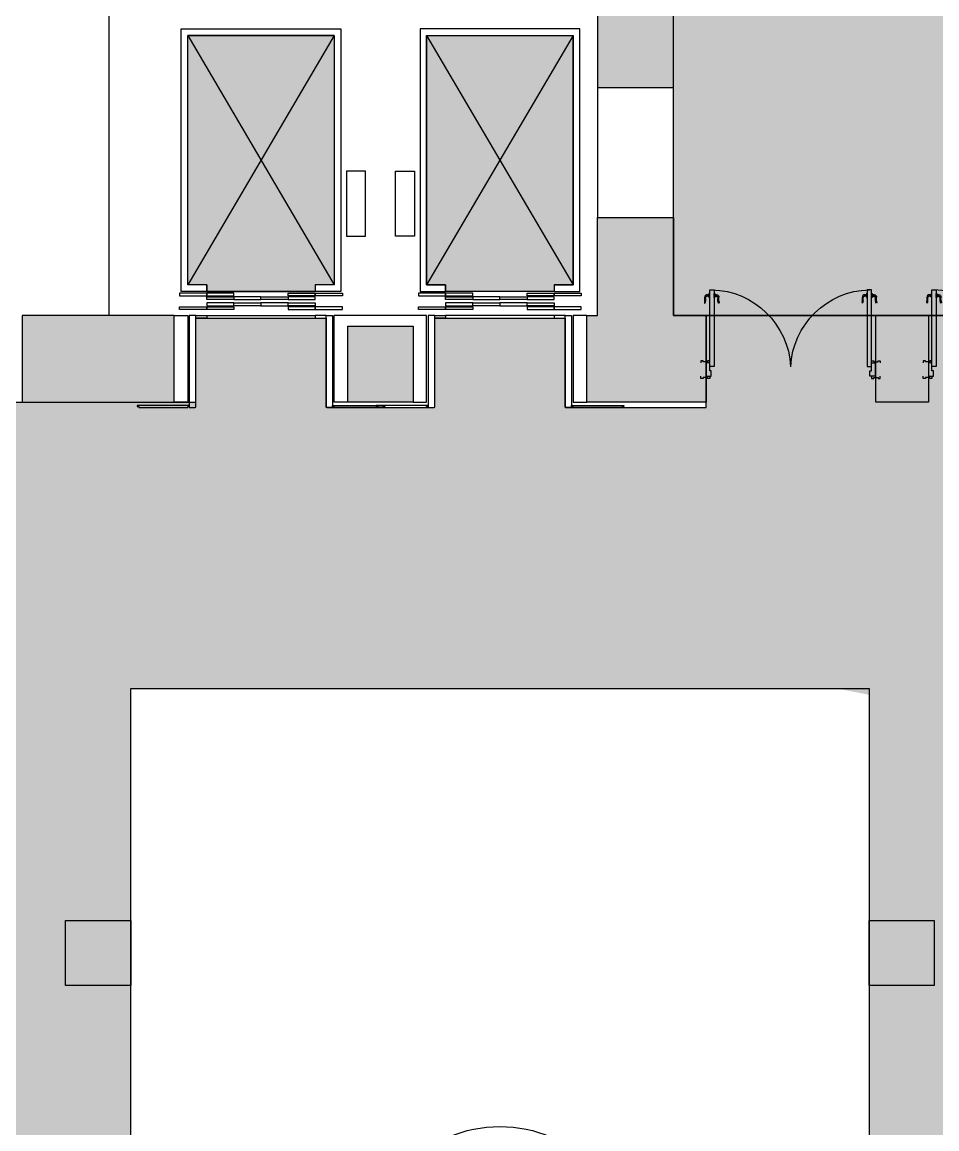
# Model space of a CAD drawing. Header units: millimetres. Extents: x 11706 to 69606, y 10911 to 38811.
# Drawn here: x 33106 to 41530, y 20764 to 30963 of the extents above; entities that cross this region are included whole.
import ezdxf

# ---------------------------------------------------------------- set-up
doc = ezdxf.new("R2010")
doc.units = ezdxf.units.MM
for name, color, linetype in [('doors', 4, 'Continuous'), ('floor', 172, 'Continuous'), ('Furniture', 34, 'Continuous'), ('Plaster', 81, 'Continuous'), ('wall', 5, 'Continuous')]:
    doc.layers.add(name, color=color, linetype=linetype)
doc.layers.add('hatch', color=252, linetype='Continuous', lineweight=0)

# ---------------------------------------------------------------- blocks, each defined once
blk = doc.blocks.new('door-handle')
at = {"color": 0}
for p, q in [((-32, 10), (-32, -10)), ((-30, 9), (-32, 9)), ((-30, 9), (-30, -9)), ((-19, 9), (-21, 9)), ((-21, 9), (-21, -9)), ((-19, 10), (-19, -10)), ((-9, 10), (-19, 10)), ((0, 25), (-9, 25)), ((-9, 25), (-9, -25)), ((0, -25), (0, 25)), ((-62, -93), (-61, -94)), ((-32, -10), (-40, -10)), ((-30, -9), (-32, -9)), ((-19, -9), (-21, -9)), ((-9, -10), (-19, -10)), ((-9, -25), (0, -25))]:
    blk.add_line(p, q, dxfattribs=at)
for centre, radius, start, end in [((-34, -15), 25, 84.355, 191.5747), ((-25, 16), 8.47, 237.8902, 302.1098), ((-39, -82), 25.1, 149.3294, 204.9726), ((-91, -62), 42.6, 313.5613, 358.1692), ((-243, -39), 185, 350.5395, 5.9914), ((-90, -63), 42.6, 313.5613, 358.1692), ((-40, -20), 9.55, 85.9769, 192.3257), ((-596, -62), 548, 359.693, 4.1861), ((-25, -16), 8.47, 57.8902, 122.1098)]:
    blk.add_arc(centre, radius, start, end, dxfattribs=at)
blk = doc.blocks.new('eedf332')
at = {"layer": 'doors', "color": 0, "linetype": 'ByBlock'}
for points in [[(-62, -32), (-82, -32), (-82, -12), (-72, -12), (-72, 28), (-82, 28), (-82, 48), (-62, 48)], [(62, 0), (-62, 0), (-62, -47), (-10, -47), (-10, -32), (62, -32), (62, 0)], [(62, -32), (82, -32), (82, -12), (72, -12), (72, 28), (82, 28), (82, 48), (62, 48)], [(30, -32), (736, -32), (736, -72), (30, -72), (29, -32)], [(-62, -1523), (-82, -1523), (-82, -1543), (-72, -1543), (-72, -1583), (-82, -1583), (-82, -1603), (-62, -1603)], [(62, -1555), (-62, -1555), (-62, -1508), (-10, -1508), (-10, -1523), (62, -1523), (62, -1555)], [(30, -1523), (736, -1523), (736, -1483), (30, -1483), (29, -1523)], [(62, -1523), (82, -1523), (82, -1543), (72, -1543), (72, -1583), (82, -1583), (82, -1603), (62, -1603)]]:
    blk.add_lwpolyline(points, dxfattribs=at)
at = {"layer": 'doors', "color": 4}
for centre, start, end in [((-10, -32), 272.8011, 358.4643), ((-10, -1523), 1.5357, 87.1989)]:
    blk.add_arc(centre, 746, start, end, dxfattribs=at)
at = {"layer": 'doors', "color": 0, "linetype": 'ByBlock', "zscale": 0.0753012053243695}
for p, xscale, yscale, rotation in [((682, -32), 0.7530120532028377, 0.7530120532028377, 270.0000000310026), ((682, -72), -0.753012053319253, 0.753012053319253, 269.9999999689974), ((682, -1483), 0.753012053319253, 0.753012053319253, 270.0000000310026), ((682, -1523), -0.7530120532028377, 0.7530120532028377, 269.9999999689974)]:
    blk.add_blockref('door-handle', p, dxfattribs=dict(at, xscale=xscale, yscale=yscale, rotation=rotation))

msp = doc.modelspace()

# ---------------------------------------------------------------- hatches: boundary and pattern name
at = {"layer": 'floor'}
h = msp.add_hatch(dxfattribs=at)
h.set_pattern_fill('ANGLE', color=252, scale=40, style=0)
h.set_pattern_definition([(0, (-135610.08, 201539), (0, 279.4), [203.2, -76.2]), (90, (-135610.08, 201539), (-279.4, 2e-14), [203.2, -76.2])])
h.paths.add_polyline_path([(34106, 24821), (40906, 24821), (40906, 14886), (34106, 14886)], flags=16)
h.paths.add_polyline_path([(31206, 27461), (34706, 27461), (34706, 28236), (35906, 28236), (35906, 27416), (35911, 27411), (36901, 27411), (36906, 27416), (36906, 28236), (38106, 28236), (38106, 27416), (38111, 27411), (38631, 27411), (39406, 27411), (39406, 28261), (43006, 28261), (43006, 27461), (43806, 27461), (43806, 11711), (31206, 11711)])
at = {"layer": 'hatch', "true_color": 0x9f85a8}
msp.add_hatch(color=253, dxfattribs=at).paths.add_polyline_path([(34606, 38111), (41106, 38111), (41106, 31261), (41706, 31261), (41706, 31381), (42606, 31381), (42606, 31261), (43406, 31261), (43406, 30361), (44106, 30361), (44106, 29361), (43406, 29361), (43406, 28261), (39106, 28261), (39106, 31261), (39406, 31261), (39406, 31961), (34606, 31961)])
h = msp.add_hatch(color=253, dxfattribs=at)
h.paths.add_polyline_path([(34631, 30841), (35981, 30841), (35981, 28541), (35806, 28541), (35806, 28481), (34806, 28481), (34806, 28541), (34631, 28541)])
h.paths.add_polyline_path([(36831, 30841), (38181, 30841), (38181, 28541), (38006, 28541), (38006, 28481), (37006, 28481), (37006, 28541), (36831, 28541)])
at = {"layer": 'hatch', "true_color": 0xc3db84}
h = msp.add_hatch(color=53, dxfattribs=at)
h.paths.add_polyline_path([(34106, 24821), (40906, 24821), (40906, 14886), (34106, 14886)], flags=16)
h.paths.add_polyline_path([(31206, 27461), (34706, 27461), (34706, 28236), (35906, 28236), (35906, 27416), (35911, 27411), (36901, 27411), (36906, 27416), (36906, 28236), (38106, 28236), (38106, 27416), (38111, 27411), (38631, 27411), (39406, 27411), (39406, 28261), (43006, 28261), (43006, 27461), (43806, 27461), (43806, 11711), (31206, 11711)])
at = {"layer": 'wall', "true_color": 0x706e6b}
h = msp.add_hatch(color=8, dxfattribs=at)
h.paths.add_polyline_path([(12406, 15911), (16506, 15911), (16506, 16011), (16606, 16011), (16606, 14811), (16506, 14811), (16506, 15811), (12406, 15811)])
h.paths.add_polyline_path([(68906, 19786), (65406, 19786), (65406, 19886), (65306, 19886), (65306, 19586), (65406, 19586), (65406, 19686), (68906, 19686)])
h.paths.add_polyline_path([(68906, 22461), (64667, 22461), (64667, 22311), (65306, 22311), (65306, 20886), (65406, 20886), (65406, 22311), (68906, 22311)])
h.paths.add_polyline_path([(16606, 13911), (16506, 13911), (16506, 11711), (16606, 11711)])
h.paths.add_polyline_path([(65406, 18586), (65306, 18586), (65306, 17011), (65406, 17011)])
h.paths.add_polyline_path([(63706, 16486), (63506, 16486), (63506, 11711), (63706, 11711)])
h.paths.add_polyline_path([(63906, 17011), (63706, 17011), (63706, 16761), (63906, 16761)])
h.paths.add_polyline_path([(66906, 17011), (64906, 17011), (64906, 16761), (66906, 16761)])
h.paths.add_polyline_path([(63481, 27461), (63331, 27461), (63331, 22686), (63481, 22686)], flags=16)
h.paths.add_polyline_path([(63857, 22461), (63706, 22461), (63706, 22311), (63857, 22311)], flags=17)
h.paths.add_polyline_path([(56081, 16486), (55931, 16486), (55931, 11711), (56081, 11711)])
h.paths.add_polyline_path([(48681, 16486), (48531, 16486), (48531, 11711), (48681, 11711)])
h.paths.add_polyline_path([(48681, 27461), (48531, 27461), (48531, 22686), (48681, 22686)], flags=16)
h.paths.add_polyline_path([(19056, 22086), (18956, 22086), (18956, 17086), (19056, 17086)])
h.paths.add_polyline_path([(26806, 13827), (26706, 13827), (26706, 11711), (26806, 11711)])
h.paths.add_polyline_path([(18706, 22436), (12406, 22436), (12406, 22336), (18706, 22336)])
h.paths.add_polyline_path([(26106, 22436), (19306, 22436), (19306, 22336), (26106, 22336)], flags=17)
h.paths.add_polyline_path([(12406, 18086), (12406, 18186), (16606, 18186), (16606, 16911), (16506, 16911), (16506, 18086)])
h.paths.add_polyline_path([(31206, 16836), (28206, 16836), (28206, 16736), (31206, 16736)])
h.paths.add_polyline_path([(19306, 22957), (19206, 22957), (19206, 22686), (19306, 22686)], flags=17)
h.paths.add_polyline_path([(28206, 22436), (31206, 22436), (31206, 22336), (28206, 22336)], flags=17)
h.paths.add_polyline_path([(69506, 20086), (68906, 20086), (68906, 19486), (69506, 19486)])
h.paths.add_polyline_path([(66906, 15611), (66906, 17011), (68906, 17011), (68906, 17886), (69606, 17886), (69606, 16311), (67606, 16311), (67606, 15611)])
h.paths.add_polyline_path([(48606, 20752), (48506, 20752), (48506, 18419), (48606, 18419)])
h.paths.add_polyline_path([(43506, 11711), (44106, 11711), (44106, 11011), (43506, 11011)])
h.paths.add_polyline_path([(63106, 22686), (63706, 22686), (63706, 22086), (63106, 22086)], flags=17)
h.paths.add_polyline_path([(69606, 23086), (68906, 23086), (68906, 21686), (69606, 21686)])
h.paths.add_polyline_path([(65706, 11711), (66906, 11711), (66906, 14611), (67606, 14611), (67606, 10911), (65706, 10911)])
h.paths.add_polyline_path([(62706, 11711), (64106, 11711), (64106, 10911), (62706, 10911)])
h.paths.add_polyline_path([(55306, 11711), (56706, 11711), (56706, 10911), (55306, 10911)])
h.paths.add_polyline_path([(47906, 11711), (49306, 11711), (49306, 10911), (47906, 10911)])
h.paths.add_polyline_path([(60506, 11711), (61106, 11711), (61106, 11011), (60506, 11011)])
h.paths.add_polyline_path([(58306, 11711), (58906, 11711), (58906, 11011), (58306, 11011)])
h.paths.add_polyline_path([(53106, 11711), (53706, 11711), (53706, 11011), (53106, 11011)])
h.paths.add_polyline_path([(50906, 11711), (51506, 11711), (51506, 11011), (50906, 11011)])
h.paths.add_polyline_path([(45706, 11711), (46306, 11711), (46306, 11011), (45706, 11011)])
h.paths.add_polyline_path([(48306, 17086), (48906, 17086), (48906, 16486), (48306, 16486)])
h.paths.add_polyline_path([(55706, 17086), (56306, 17086), (56306, 16486), (55706, 16486)])
h.paths.add_polyline_path([(63106, 17086), (63706, 17086), (63706, 16486), (63106, 16486)])
h.paths.add_polyline_path([(55706, 22686), (56306, 22686), (56306, 22086), (55706, 22086)], flags=17)
h.paths.add_polyline_path([(48306, 22686), (48906, 22686), (48906, 22086), (48306, 22086)], flags=17)
h.paths.add_polyline_path([(40506, 11711), (41906, 11711), (41906, 10911), (40506, 10911)])
h.paths.add_polyline_path([(33506, 17086), (34106, 17086), (34106, 16486), (33506, 16486)])
h.paths.add_polyline_path([(40906, 17086), (41506, 17086), (41506, 16486), (40906, 16486)])
h.paths.add_polyline_path([(40906, 22686), (41506, 22686), (41506, 22086), (40906, 22086)], flags=17)
h.paths.add_polyline_path([(33506, 22686), (34106, 22686), (34106, 22086), (33506, 22086)], flags=17)
h.paths.add_polyline_path([(26406, 20752), (26506, 20752), (26506, 18419), (26406, 18419)])
h.paths.add_polyline_path([(33106, 11711), (34506, 11711), (34506, 10911), (33106, 10911)])
h.paths.add_polyline_path([(38306, 11711), (38906, 11711), (38906, 11011), (38306, 11011)])
h.paths.add_polyline_path([(36106, 11711), (36706, 11711), (36706, 11011), (36106, 11011)])
h.paths.add_polyline_path([(30906, 11711), (31506, 11711), (31506, 11011), (30906, 11011)])
h.paths.add_polyline_path([(11746, 20386), (12406, 20386), (12406, 20986), (11746, 20986)])
h.paths.add_polyline_path([(12406, 20986), (11706, 20986), (11706, 23361), (12406, 23361)])
h.paths.add_polyline_path([(11746, 18786), (12406, 18786), (12406, 18186), (11746, 18186)])
h.paths.add_polyline_path([(11746, 15211), (12406, 15211), (12406, 15811), (11746, 15811)])
h.paths.add_polyline_path([(11746, 13611), (12406, 13611), (12406, 13011), (11746, 13011)])
h.paths.add_polyline_path([(12406, 18186), (11706, 18186), (11706, 15811), (12406, 15811)])
h.paths.add_polyline_path([(25706, 11711), (27106, 11711), (27106, 10911), (25706, 10911)])
h.paths.add_polyline_path([(18306, 11711), (19706, 11711), (19706, 10911), (18306, 10911)])
h.paths.add_polyline_path([(28706, 11711), (29306, 11711), (29306, 11011), (28706, 11011)])
h.paths.add_polyline_path([(23506, 11711), (24106, 11711), (24106, 11011), (23506, 11011)])
h.paths.add_polyline_path([(21306, 11711), (21906, 11711), (21906, 11011), (21306, 11011)])
h.paths.add_polyline_path([(16306, 11711), (16906, 11711), (16906, 11011), (16306, 11011)])
h.paths.add_polyline_path([(14306, 11711), (14906, 11711), (14906, 11011), (14306, 11011)])
h.paths.add_polyline_path([(11706, 13011), (12406, 13011), (12406, 11711), (12906, 11711), (12906, 10911), (11706, 10911)])
h.paths.add_polyline_path([(18706, 17086), (19306, 17086), (19306, 16486), (18706, 16486)])
h.paths.add_polyline_path([(26106, 17086), (26706, 17086), (26706, 16486), (26106, 16486)])
h.paths.add_polyline_path([(26106, 22686), (26706, 22686), (26706, 22086), (26106, 22086)], flags=17)
h.paths.add_polyline_path([(18706, 22686), (19306, 22686), (19306, 22086), (18706, 22086)], flags=17)
h.paths.add_polyline_path([(14306, 31261), (14406, 31261), (14406, 30061), (14906, 30061), (14906, 29961), (14306, 29961)], flags=17)
h.paths.add_polyline_path([(26456, 27461), (26356, 27461), (26356, 23767), (26456, 23767)], flags=17)
h.paths.add_polyline_path([(19306, 27461), (19206, 27461), (19206, 23767), (19306, 23767)], flags=17)
h.paths.add_polyline_path([(11706, 28261), (12606, 28261), (12606, 27461), (12406, 27461), (12406, 26161), (11706, 26161)])
h.paths.add_polyline_path([(16906, 27461), (13406, 27461), (13406, 28261), (16906, 28261)])
h.paths.add_polyline_path([(11906, 30561), (11906, 31861), (15506, 31861), (15506, 28261), (14906, 28261), (14906, 31261), (12506, 31261), (12506, 30561)])
h.paths.add_polyline_path([(12506, 29561), (11906, 29561), (11906, 28261), (12506, 28261)], flags=17)
h.paths.add_polyline_path([(33106, 27461), (34506, 27461), (34506, 28261), (33106, 28261)], flags=16)
h.paths.add_polyline_path([(11746, 23961), (12406, 23961), (12406, 23361), (11746, 23361)])
h.paths.add_polyline_path([(11746, 25561), (12406, 25561), (12406, 26161), (11746, 26161)])
h.paths.add_polyline_path([(25706, 27461), (27106, 27461), (27106, 28261), (25706, 28261)], flags=17)
h.paths.add_polyline_path([(18306, 27461), (19706, 27461), (19706, 28261), (18306, 28261)], flags=17)
h.paths.add_polyline_path([(23506, 27461), (24106, 27461), (24106, 28161), (23506, 28161)], flags=17)
h.paths.add_polyline_path([(21306, 27461), (21906, 27461), (21906, 28161), (21306, 28161)], flags=17)
h.paths.add_polyline_path([(30906, 27461), (31506, 27461), (31506, 28161), (30906, 28161)], flags=17)
h.paths.add_polyline_path([(28706, 27461), (29306, 27461), (29306, 28161), (28706, 28161)], flags=17)
h.paths.add_polyline_path([(47906, 27661), (46306, 27661), (46306, 27461), (47906, 27461)], flags=17)
h.paths.add_polyline_path([(45706, 27661), (44106, 27661), (44106, 27461), (45706, 27461)], flags=17)
h.paths.add_polyline_path([(43006, 27461), (43006, 28261), (43406, 28261), (43406, 29361), (44106, 29361), (44106, 28261), (44106, 27461)], flags=16)
h.paths.add_polyline_path([(46306, 27461), (45706, 27461), (45706, 28161), (46306, 28161)], flags=16)
h.paths.add_polyline_path([(55306, 27461), (56706, 27461), (56706, 28261), (55306, 28261)], flags=16)
h.paths.add_polyline_path([(47906, 27461), (49306, 27461), (49306, 28261), (47906, 28261)], flags=16)
h.paths.add_polyline_path([(53106, 27461), (53706, 27461), (53706, 28161), (53106, 28161)], flags=16)
h.paths.add_polyline_path([(50906, 27461), (51506, 27461), (51506, 28161), (50906, 28161)], flags=16)
h.paths.add_polyline_path([(38306, 27461), (38306, 28261), (38406, 28261), (38406, 29161), (39106, 29161), (39106, 28261), (39406, 28261), (39406, 27461)], flags=16)
h.paths.add_polyline_path([(40969, 28261), (41452, 28261), (41452, 27461), (40969, 27461)], flags=17)
h.paths.add_polyline_path([(67906, 27461), (67906, 28261), (69606, 28261), (69606, 26886), (68906, 26886), (68906, 27461)])
h.paths.add_polyline_path([(65706, 27461), (66306, 27461), (66306, 28161), (65706, 28161)])
h.paths.add_polyline_path([(62706, 27461), (64106, 27461), (64106, 28261), (62706, 28261)], flags=16)
h.paths.add_polyline_path([(60506, 27461), (61106, 27461), (61106, 28161), (60506, 28161)], flags=16)
h.paths.add_polyline_path([(58306, 27461), (58906, 27461), (58906, 28161), (58306, 28161)], flags=16)
h.paths.add_polyline_path([(69506, 25286), (68906, 25286), (68906, 24686), (69506, 24686)])
h.paths.add_polyline_path([(48906, 31561), (48606, 31561), (48606, 31261), (48906, 31261)])
h.paths.add_polyline_path([(48906, 38811), (48606, 38811), (48606, 38511), (48906, 38511)])
h.paths.add_polyline_path([(45106, 33361), (45106, 38811), (44256, 38811), (44256, 38111), (44406, 38111), (44406, 33361)])
h.paths.add_polyline_path([(41106, 32861), (41506, 32861), (41506, 33761), (41106, 33761), (41106, 38111), (40756, 38111), (40756, 38811), (41756, 38811), (41756, 38111), (41606, 38111), (41606, 31961), (41706, 31961), (41706, 31261), (41106, 31261)])
h.paths.add_polyline_path([(43656, 38761), (43306, 38761), (43306, 38111), (43656, 38111)])
h.paths.add_polyline_path([(42706, 38761), (42356, 38761), (42356, 38111), (42706, 38111)])
h.paths.add_polyline_path([(33906, 37486), (33906, 38811), (39156, 38811), (39156, 38111), (34606, 38111), (34606, 37486)])
h.paths.add_polyline_path([(39106, 31261), (38406, 31261), (38406, 30361), (39106, 30361)])
h.paths.add_polyline_path([(33906, 32586), (34606, 32586), (34606, 31961), (39406, 31961), (39406, 31261), (33906, 31261)])
h.paths.add_polyline_path([(38556, 34461), (39156, 34461), (39156, 33861), (38556, 33861)])
h.paths.add_polyline_path([(38556, 36211), (39156, 36211), (39156, 35611), (38556, 35611)])
h.paths.add_polyline_path([(36506, 34461), (37106, 34461), (37106, 33861), (36506, 33861)])
h.paths.add_polyline_path([(36506, 36211), (37106, 36211), (37106, 35611), (36506, 35611)])
h.paths.add_polyline_path([(34606, 36286), (33906, 36286), (33906, 33786), (34606, 33786)])
h.paths.add_polyline_path([(41206, 33761), (41106, 33761), (41106, 32861), (41206, 32861)], flags=17)
h.paths.add_polyline_path([(42606, 31261), (43406, 31261), (43406, 30361), (44106, 30361), (44106, 31261), (45106, 31261), (45106, 33361), (44406, 33361), (44406, 31961), (42606, 31961)])
h.paths.add_polyline_path([(45206, 31361), (45106, 31361), (45106, 31261), (45206, 31261)])
h.paths.add_polyline_path([(45006, 36636), (44506, 36636), (44506, 35636), (45006, 35636)], flags=16)
h.paths.add_polyline_path([(45006, 34436), (44506, 34436), (44506, 33436), (45006, 33436)], flags=16)
edge = h.paths.add_edge_path()
edge.add_line((65406, 20886), (65306, 20886))
edge.add_line((65406, 19886), (65306, 19886))
edge.add_line((14406, 30061), (14575, 31124))
msp.add_hatch(color=8, dxfattribs=at).paths.add_polyline_path([(36706, 27461), (36106, 27461), (36106, 28161), (36706, 28161)])

# ---------------------------------------------------------------- linework, layer by layer
at = {"color": 250}
for p, q in [((35981, 30841), (34631, 28541)), ((34631, 30841), (35981, 28541)), ((36041, 30901), (36041, 28481)), ((36771, 30901), (36771, 28481)), ((38181, 30841), (36831, 28541)), ((36831, 30841), (38181, 28541))]:
    msp.add_line(p, q, dxfattribs=at)
at = {"color": 0}
for p, q in [((35981, 30841), (35981, 28541)), ((36831, 30841), (36831, 28541)), ((34806, 28541), (34806, 28481)), ((34806, 28481), (35806, 28481)), ((35806, 28541), (35806, 28481)), ((35981, 28541), (35806, 28541)), ((36041, 28481), (35806, 28481)), ((36771, 28481), (37006, 28481)), ((36831, 28541), (37006, 28541)), ((37006, 28541), (37006, 28481)), ((38006, 28481), (37006, 28481)), ((38006, 28541), (38006, 28481)), ((34806, 28431), (35056, 28431)), ((34806, 28406), (34806, 28431)), ((35056, 28406), (34806, 28406)), ((35056, 28375), (34806, 28375)), ((34806, 28375), (34806, 28350)), ((35806, 28431), (35556, 28431)), ((35556, 28406), (35806, 28406)), ((35556, 28375), (35806, 28375)), ((35806, 28406), (35806, 28431)), ((35806, 28375), (35806, 28350)), ((37006, 28406), (37006, 28431)), ((37006, 28431), (37256, 28431)), ((37256, 28406), (37006, 28406)), ((37256, 28375), (37006, 28375)), ((37006, 28375), (37006, 28350)), ((38006, 28431), (37756, 28431)), ((37756, 28406), (38006, 28406)), ((37756, 28375), (38006, 28375)), ((38006, 28406), (38006, 28431)), ((38006, 28375), (38006, 28350)), ((34506, 28261), (34631, 28261)), ((34631, 28261), (34631, 27461)), ((34806, 28350), (35056, 28350)), ((34806, 28261), (35806, 28261)), ((35806, 28350), (35556, 28350)), ((36831, 28261), (35981, 28261)), ((35981, 27461), (35981, 28261)), ((36831, 27461), (36831, 28261)), ((37006, 28350), (37256, 28350)), ((38006, 28261), (37006, 28261)), ((38006, 28350), (37756, 28350)), ((38306, 28261), (38181, 28261)), ((38181, 28261), (38181, 27461)), ((34631, 27461), (34506, 27461)), ((36106, 27461), (35981, 27461)), ((36706, 27461), (36831, 27461)), ((38181, 27461), (38306, 27461))]:
    msp.add_line(p, q, dxfattribs=at)
at = {"color": 250}
for points in [[(34806, 28481), (34571, 28481), (34571, 30901), (36041, 30901)], [(34631, 30841), (35981, 30841), (35981, 28541), (35806, 28541), (35806, 28481), (34806, 28481), (34806, 28541), (34631, 28541), (34631, 30841)], [(38006, 28481), (38241, 28481), (38241, 30901), (36771, 30901)], [(36831, 30841), (38181, 30841), (38181, 28541), (38006, 28541), (38006, 28481), (37006, 28481), (37006, 28541), (36831, 28541), (36831, 30841)]]:
    msp.add_lwpolyline(points, dxfattribs=at)
at = {"color": 0}
for points in [[(34631, 28541), (34631, 30841), (34631, 30841)], [(35981, 30841), (34631, 30841)], [(36831, 30841), (38181, 30841)], [(38181, 28541), (38181, 30841), (38181, 30841)], [(34806, 28541), (34631, 28541)], [(38006, 28541), (38181, 28541)], [(34646, 28261), (34646, 27411), (34646, 27411), (34646, 27411), (34701, 27411), (34706, 27416), (34706, 28261), (34646, 28261)], [(35966, 28261), (35966, 27411), (35966, 27411), (35966, 27411), (35911, 27411), (35906, 27416), (35906, 28261), (35966, 28261)], [(36846, 28261), (36846, 27411), (36846, 27411), (36846, 27411), (36901, 27411), (36906, 27416), (36906, 28261), (36846, 28261)], [(38166, 28261), (38166, 27411), (38166, 27411), (38166, 27411), (38111, 27411), (38106, 27416), (38106, 28261), (38166, 28261)], [(34166, 27421), (34181, 27421), (34181, 27411), (34631, 27411), (34631, 27421), (34646, 27421), (34646, 27431), (34166, 27431), (34166, 27421)], [(36446, 27421), (36431, 27421), (36431, 27411), (35981, 27411), (35981, 27421), (35966, 27421), (35966, 27431), (36446, 27431), (36446, 27421)], [(36366, 27421), (36381, 27421), (36381, 27411), (36831, 27411), (36831, 27421), (36846, 27421), (36846, 27431), (36366, 27431), (36366, 27421)], [(38646, 27421), (38631, 27421), (38631, 27411), (38181, 27411), (38181, 27421), (38166, 27421), (38166, 27431), (38646, 27431), (38646, 27421)]]:
    msp.add_lwpolyline(points, dxfattribs=at)
at = {"color": 250}
for points in [[(36094, 29591), (36094, 28991), (36269, 28991), (36269, 29591)], [(36719, 29591), (36719, 28991), (36544, 28991), (36544, 29591)]]:
    msp.add_lwpolyline(points, close=True, dxfattribs=at)
at = {"color": 0}
for points in [[(34556, 28466), (34556, 28441), (34806, 28441), (34806, 28466)], [(34806, 28466), (34806, 28441), (35056, 28441), (35056, 28466)], [(35806, 28466), (35806, 28441), (35556, 28441), (35556, 28466)], [(36056, 28466), (36056, 28441), (35806, 28441), (35806, 28466)], [(36756, 28466), (36756, 28441), (37006, 28441), (37006, 28466)], [(37006, 28466), (37006, 28441), (37256, 28441), (37256, 28466)], [(38006, 28466), (38006, 28441), (37756, 28441), (37756, 28466)], [(38256, 28466), (38256, 28441), (38006, 28441), (38006, 28466)], [(35056, 28431), (35056, 28406), (35306, 28406), (35306, 28431)], [(35056, 28350), (35056, 28375), (35306, 28375), (35306, 28350)], [(35556, 28431), (35556, 28406), (35306, 28406), (35306, 28431)], [(35556, 28350), (35556, 28375), (35306, 28375), (35306, 28350)], [(37256, 28431), (37256, 28406), (37506, 28406), (37506, 28431)], [(37256, 28350), (37256, 28375), (37506, 28375), (37506, 28350)], [(37756, 28431), (37756, 28406), (37506, 28406), (37506, 28431)], [(37756, 28350), (37756, 28375), (37506, 28375), (37506, 28350)], [(34556, 28315), (34556, 28340), (34806, 28340), (34806, 28315)], [(34706, 28236), (34706, 28261), (34806, 28261), (34806, 28236)], [(34806, 28315), (34806, 28340), (35056, 28340), (35056, 28315)], [(35806, 28315), (35806, 28340), (35556, 28340), (35556, 28315)], [(36056, 28315), (36056, 28340), (35806, 28340), (35806, 28315)], [(35906, 28236), (35906, 28261), (35806, 28261), (35806, 28236)], [(36756, 28315), (36756, 28340), (37006, 28340), (37006, 28315)], [(36906, 28236), (36906, 28261), (37006, 28261), (37006, 28236)], [(37006, 28315), (37006, 28340), (37256, 28340), (37256, 28315)], [(38006, 28315), (38006, 28340), (37756, 28340), (37756, 28315)], [(38256, 28315), (38256, 28340), (38006, 28340), (38006, 28315)], [(38106, 28236), (38106, 28261), (38006, 28261), (38006, 28236)]]:
    msp.add_lwpolyline(points, close=True, dxfattribs=at)
at = {"layer": 'doors'}
msp.add_line((38406, 30361), (38406, 29161), dxfattribs=at)
at = {"layer": 'floor'}
msp.add_line((33906, 31261), (33906, 28261), dxfattribs=at)
for points in [[(34606, 38111), (41106, 38111), (41106, 31261), (41706, 31261), (41706, 31381), (42606, 31381), (42606, 31261), (43406, 31261), (43406, 30361), (44106, 30361), (44106, 29361), (43406, 29361), (43406, 28261), (39106, 28261), (39106, 31261), (39406, 31261), (39406, 31961), (34606, 31961), (34606, 38111)], [(31206, 27461), (34706, 27461), (34706, 28236), (35906, 28236), (35906, 27416), (35911, 27411), (36901, 27411), (36906, 27416), (36906, 28236), (38106, 28236), (38106, 27416), (38111, 27411), (38631, 27411), (39406, 27411), (39406, 28261), (39406, 28261), (43006, 28261)]]:
    msp.add_lwpolyline(points, dxfattribs=at)
msp.add_lwpolyline([(34106, 24821), (40906, 24821), (40906, 14886), (34106, 14886)], close=True, dxfattribs=at)
at = {"layer": 'Furniture'}
msp.add_circle((37506, 19586), 1200, dxfattribs=at)
at = {"layer": 'Plaster', "lineweight": 0}
msp.add_line((39106, 30361), (39106, 29161), dxfattribs=at)
at = {"layer": 'wall'}
for points in [[(39106, 31261), (38406, 31261), (38406, 30361), (39106, 30361)], [(33106, 27461), (34506, 27461), (34506, 28261), (33106, 28261)], [(40969, 28261), (41452, 28261), (41452, 27461), (40969, 27461)], [(36706, 27461), (36106, 27461), (36106, 28161), (36706, 28161)]]:
    msp.add_lwpolyline(points, close=True, dxfattribs=at)
for points in [[(38306, 27461), (38306, 28261), (38406, 28261), (38406, 29161), (39106, 29161), (39106, 28261), (39406, 28261), (39406, 27461), (38306, 27461)], [(33506, 22686), (34106, 22686), (34106, 22086), (33506, 22086), (33506, 22686)], [(40906, 22686), (41506, 22686), (41506, 22086), (40906, 22086), (40906, 22686)]]:
    msp.add_lwpolyline(points, dxfattribs=at)

# ---------------------------------------------------------------- block references
at = {"layer": 'doors', "color": 34, "linetype": 'ByBlock', "xscale": -1, "rotation": 270}
msp.add_blockref('eedf332', (40961, 27761), dxfattribs=at)
at = {"layer": 'doors', "color": 34, "linetype": 'ByBlock', "rotation": 90}
msp.add_blockref('eedf332', (41452, 27761), dxfattribs=at)

doc.saveas('drawing.dxf')
